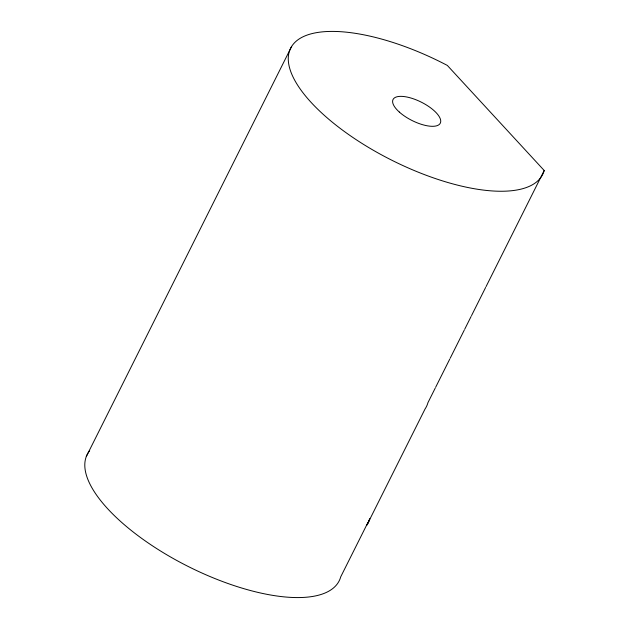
<?xml version="1.0" encoding="UTF-8"?>
<svg xmlns="http://www.w3.org/2000/svg" width="629" height="629" viewBox="0 0 629 629"><rect width="100%" height="100%" fill="white"/><g stroke="black" fill="none" stroke-linecap="round" stroke-linejoin="round"><path stroke-width="0.94" d="M86.315 456.505L291.675 46.397M367.981 522.4L340.729 576.817A140.943 54.841 26.6 0 1 188.165 566.454A140.943 54.841 26.6 0 1 89.68 450.647M368.342 521.677L369.797 518.776A140.943 54.841 26.6 0 1 366.943 525.026L425.078 408.936A140.943 54.841 26.6 0 0 427.932 402.686L435.197 388.172M435.622 387.315L449.727 359.151M450.16 358.294L464.265 330.123M464.689 329.274L471.105 316.466M471.53 315.616L485.635 287.445M486.06 286.596L544.195 170.498L447.329 65.424A140.943 54.841 26.6 0 0 290.81 47.89A140.943 54.841 26.6 0 0 396.514 162.541A140.943 54.841 26.6 0 0 544.195 170.498M399.305 112.041A26.426 10.284 26.6 0 0 439.789 123.937A26.426 10.284 26.6 0 0 410.902 98.014A26.426 10.284 26.6 0 0 399.305 112.041"/></g></svg>
